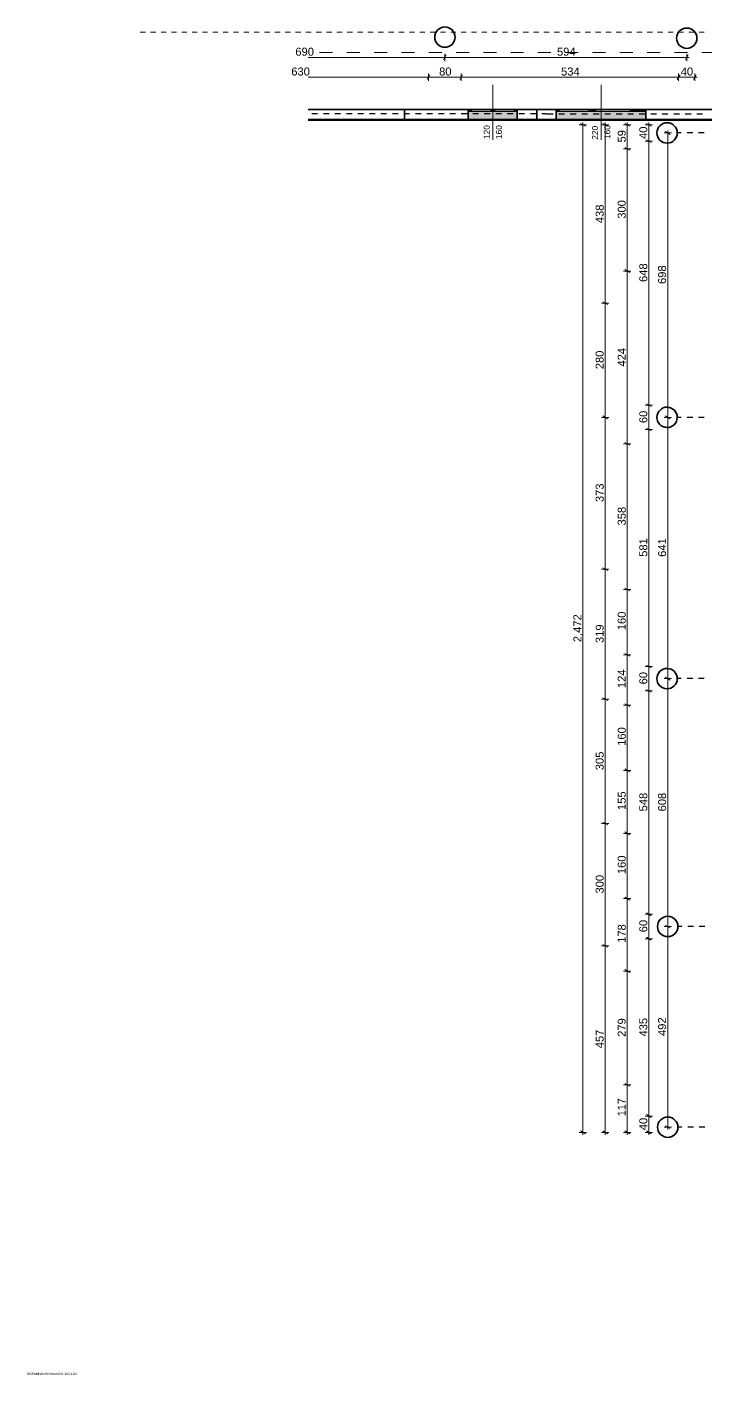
# Model space of a CAD drawing. Header units: centimetres. Extents: x -1402 to 3082, y -180 to 3169.
# Drawn here: x -1402 to 263, y -180 to 3129 of the extents above; entities that cross this region are included whole.
import ezdxf

# ---------------------------------------------------------------- set-up
doc = ezdxf.new("R2010")
doc.units = ezdxf.units.CM
for name, color, linetype in [('PDF_Dimensioning - General', 7, 'Continuous'), ('PDF_Drawing & Figure', 7, 'Continuous'), ('PDF_Structural - Bearing', 7, 'Continuous')]:
    doc.layers.add(name, color=color, linetype=linetype)
for name, color, linetype, true_color in [('PDF_Geometry', 7, 'Continuous', 0x999999), ('PDF_Marker - Section', 7, 'Continuous', 0x80c2ff), ('PDF_Structural - Shear', 7, 'Continuous', 0xdf0000), ('PDF_Text', 7, 'Continuous', 0xa80f02)]:
    doc.layers.add(name, color=color, linetype=linetype, true_color=true_color)
doc.styles.add('PDF Arial', font='arial.ttf')

msp = doc.modelspace()

# ---------------------------------------------------------------- linework, layer by layer
at = {"layer": 'PDF_Dimensioning - General', "lineweight": 13}
for points in [[(-712, 3054.3), (-376, 3054.3)], [(-372.6, 3060.3), (-379.5, 3048.3)], [(-376, 3045.3), (-376, 3063.3)], [(-376, 3054.3), (218.1, 3054.3)], [(214.6, 3048.3), (221.5, 3060.3)], [(218.1, 3045.3), (218.1, 3063.3)], [(218.1, 3054.3), (223.9, 3054.3)], [(-412.6, 3011.7), (-419.5, 2999.7)], [(-416.1, 2996.7), (-416.1, 3014.7)], [(-332.5, 3011.7), (-339.5, 2999.7)], [(-336, 2996.7), (-336, 3014.7)], [(201.5, 3011.7), (194.6, 2999.7)], [(198, 2996.7), (198, 3014.7)], [(234.6, 2999.7), (241.5, 3011.7)], [(238.1, 2996.7), (238.1, 3014.7)], [(-712, 3005.7), (-416.1, 3005.7)], [(-416.1, 3005.7), (-336, 3005.7)], [(-336, 3005.7), (198, 3005.7)], [(198, 3005.7), (238.1, 3005.7)], [(238.1, 3005.7), (243.9, 3005.7)], [(-27.9, 2888.7), (-45.9, 2888.7)], [(-30.9, 2885.3), (-42.9, 2892.2)], [(-36.9, 2888.7), (-36.9, 2894.6)], [(-36.9, 415.8), (-36.9, 2888.7)], [(26.9, 2888.7), (8.9, 2888.7)], [(23.9, 2885.3), (11.9, 2892.2)], [(17.9, 2888.7), (17.9, 2894.6)], [(17.9, 2450.8), (17.9, 2888.7)], [(81.1, 2888.7), (63.1, 2888.7)], [(78.1, 2885.3), (66.1, 2892.2)], [(72.1, 2888.7), (72.1, 2894.6)], [(72.1, 2829.9), (72.1, 2888.7)], [(134, 2888.7), (116, 2888.7)], [(131, 2885.3), (119, 2892.2)], [(125, 2888.7), (125, 2894.6)], [(125, 2848.7), (125, 2888.7)], [(134, 2848.7), (116, 2848.7)], [(119, 2852.2), (131, 2845.3)], [(125, 2200.7), (125, 2848.7)], [(180.3, 2868.7), (162.3, 2868.7)], [(177.3, 2865.3), (165.3, 2872.2)], [(171.3, 2868.7), (171.3, 2874.6)], [(171.3, 2170.7), (171.3, 2868.7)], [(81.1, 2829.9), (63.1, 2829.9)], [(66.1, 2833.4), (78.1, 2826.4)], [(72.1, 2529.7), (72.1, 2829.9)], [(81.1, 2529.7), (63.1, 2529.7)], [(66.1, 2533.2), (78.1, 2526.3)], [(72.1, 2105.8), (72.1, 2529.7)], [(26.9, 2450.8), (8.9, 2450.8)], [(11.9, 2454.3), (23.9, 2447.4)], [(17.9, 2170.7), (17.9, 2450.8)], [(134, 2200.7), (116, 2200.7)], [(119, 2204.2), (131, 2197.2)], [(125, 2140.7), (125, 2200.7)], [(26.9, 2170.7), (8.9, 2170.7)], [(11.9, 2174.2), (23.9, 2167.2)], [(17.9, 1798), (17.9, 2170.7)], [(180.3, 2170.7), (162.3, 2170.7)], [(165.3, 2174.2), (177.3, 2167.2)], [(171.3, 1529.4), (171.3, 2170.7)], [(134, 2140.7), (116, 2140.7)], [(119, 2144.1), (131, 2137.2)], [(125, 1559.4), (125, 2140.7)], [(81.1, 2105.8), (63.1, 2105.8)], [(66.1, 2109.3), (78.1, 2102.3)], [(72.1, 1748), (72.1, 2105.8)], [(26.9, 1798), (8.9, 1798)], [(11.9, 1801.5), (23.9, 1794.5)], [(17.9, 1478.8), (17.9, 1798)], [(81.1, 1748), (63.1, 1748)], [(66.1, 1751.5), (78.1, 1744.6)], [(72.1, 1588), (72.1, 1748)], [(66.1, 1591.4), (78.1, 1584.5)], [(81.1, 1588), (63.1, 1588)], [(72.1, 1464.3), (72.1, 1588)], [(134, 1559.4), (116, 1559.4)], [(119, 1562.8), (131, 1555.9)], [(125, 1499.4), (125, 1559.4)], [(180.3, 1529.4), (162.3, 1529.4)], [(165.3, 1532.8), (177.3, 1525.9)], [(171.3, 921.1), (171.3, 1529.4)], [(134, 1499.4), (116, 1499.4)], [(119, 1502.8), (131, 1495.9)], [(125, 951.1), (125, 1499.4)], [(26.9, 1478.8), (8.9, 1478.8)], [(11.9, 1482.3), (23.9, 1475.4)], [(17.9, 1173.7), (17.9, 1478.8)], [(81.1, 1464.3), (63.1, 1464.3)], [(66.1, 1467.8), (78.1, 1460.9)], [(72.1, 1304.3), (72.1, 1464.3)], [(81.1, 1304.3), (63.1, 1304.3)], [(66.1, 1307.7), (78.1, 1300.8)], [(72.1, 1149.5), (72.1, 1304.3)], [(26.9, 1173.7), (8.9, 1173.7)], [(11.9, 1177.2), (23.9, 1170.2)], [(17.9, 873.6), (17.9, 1173.7)], [(81.1, 1149.5), (63.1, 1149.5)], [(66.1, 1153), (78.1, 1146)], [(72.1, 989.4), (72.1, 1149.5)], [(66.1, 992.9), (78.1, 985.9)], [(81.1, 989.4), (63.1, 989.4)], [(72.1, 811.8), (72.1, 989.4)], [(134, 951.1), (116, 951.1)], [(119, 954.6), (131, 947.6)], [(125, 891.1), (125, 951.1)], [(119, 894.5), (131, 887.6)], [(180.3, 921.1), (162.3, 921.1)], [(165.3, 924.5), (177.3, 917.6)], [(171.3, 428.4), (171.3, 921.1)], [(26.9, 873.6), (8.9, 873.6)], [(11.9, 877), (23.9, 870.1)], [(17.9, 415.8), (17.9, 873.6)], [(134, 891.1), (116, 891.1)], [(125, 455.9), (125, 891.1)], [(81.1, 811.8), (63.1, 811.8)], [(66.1, 815.3), (78.1, 808.3)], [(72.1, 532.6), (72.1, 811.8)], [(81.1, 532.6), (63.1, 532.6)], [(66.1, 536.1), (78.1, 529.2)], [(72.1, 415.8), (72.1, 532.6)], [(134, 455.9), (116, 455.9)], [(119, 459.3), (131, 452.4)], [(125, 415.8), (125, 455.9)], [(165.3, 431.8), (177.3, 424.9)], [(-27.9, 415.8), (-45.9, 415.8)], [(-42.9, 419.3), (-30.9, 412.4)], [(-36.9, 410), (-36.9, 415.8)], [(26.9, 415.8), (8.9, 415.8)], [(11.9, 419.3), (23.9, 412.4)], [(17.9, 410), (17.9, 415.8)], [(81.1, 415.8), (63.1, 415.8)], [(66.1, 419.3), (78.1, 412.4)], [(72.1, 410), (72.1, 415.8)], [(134, 415.8), (116, 415.8)], [(119, 419.3), (131, 412.4)], [(125, 410), (125, 415.8)], [(180.3, 428.4), (162.3, 428.4)], [(171.3, 422.5), (171.3, 428.4)]]:
    msp.add_lwpolyline(points, dxfattribs=at)
at = {"layer": 'PDF_Drawing & Figure', "color": 104, "lineweight": 20, "true_color": 0x029e21}
msp.add_lwpolyline([(294.9, 2899.3), (-712, 2899.3)], dxfattribs=at)
at = {"layer": 'PDF_Geometry', "color": 251, "lineweight": 18, "true_color": 0x6a6a6a}
for points in [[(-1124, 3115.8), (-1111.3, 3115.8)], [(-1098.6, 3115.8), (-1085.8, 3115.8)], [(-1073.1, 3115.8), (-1060.4, 3115.8)], [(-1047.7, 3115.8), (-1035, 3115.8)], [(-1022.3, 3115.8), (-1009.6, 3115.8)], [(-996.9, 3115.8), (-984.2, 3115.8)], [(-971.5, 3115.8), (-958.8, 3115.8)], [(-946.1, 3115.8), (-933.4, 3115.8)], [(-920.7, 3115.8), (-908, 3115.8)], [(-895.3, 3115.8), (-882.5, 3115.8)], [(-869.8, 3115.8), (-857.1, 3115.8)], [(-844.4, 3115.8), (-831.7, 3115.8)], [(-819, 3115.8), (-806.3, 3115.8)], [(-793.6, 3115.8), (-780.9, 3115.8)], [(-768.2, 3115.8), (-755.5, 3115.8)], [(-742.8, 3115.8), (-730.1, 3115.8)], [(-717.4, 3115.8), (-704.7, 3115.8)], [(-692, 3115.8), (-679.3, 3115.8)], [(-666.5, 3115.8), (-653.8, 3115.8)], [(-641.1, 3115.8), (-628.4, 3115.8)], [(-615.7, 3115.8), (-603, 3115.8)], [(-590.3, 3115.8), (-577.6, 3115.8)], [(-564.9, 3115.8), (-552.2, 3115.8)], [(-539.5, 3115.8), (-526.8, 3115.8)], [(-514.1, 3115.8), (-501.4, 3115.8)], [(-488.7, 3115.8), (-476, 3115.8)], [(-463.2, 3115.8), (-450.5, 3115.8)], [(-437.8, 3115.8), (-425.1, 3115.8)], [(-412.4, 3115.8), (-399.7, 3115.8)], [(-387, 3115.8), (-374.3, 3115.8)], [(-361.6, 3115.8), (-348.9, 3115.8)], [(-336.2, 3115.8), (-323.5, 3115.8)], [(-310.8, 3115.8), (-298.1, 3115.8)], [(-285.4, 3115.8), (-272.7, 3115.8)], [(-260, 3115.8), (-247.2, 3115.8)], [(-234.5, 3115.8), (-221.8, 3115.8)], [(-209.1, 3115.8), (-196.4, 3115.8)], [(-183.7, 3115.8), (-171, 3115.8)], [(-158.3, 3115.8), (-145.6, 3115.8)], [(-132.9, 3115.8), (-120.2, 3115.8)], [(-107.5, 3115.8), (-94.8, 3115.8)], [(-82.1, 3115.8), (-69.4, 3115.8)], [(-56.7, 3115.8), (-43.9, 3115.8)], [(-31.2, 3115.8), (-18.5, 3115.8)], [(-5.8, 3115.8), (6.9, 3115.8)], [(19.6, 3115.8), (32.3, 3115.8)], [(45, 3115.8), (57.7, 3115.8)], [(70.4, 3115.8), (83.1, 3115.8)], [(95.8, 3115.8), (108.5, 3115.8)], [(121.2, 3115.8), (133.9, 3115.8)], [(146.6, 3115.8), (159.4, 3115.8)], [(172.1, 3115.8), (184.8, 3115.8)], [(197.5, 3115.8), (210.2, 3115.8)], [(222.9, 3115.8), (235.6, 3115.8)], [(248.3, 3115.8), (261, 3115.8)]]:
    msp.add_lwpolyline(points, dxfattribs=at)
at = {"layer": 'PDF_Geometry', "color": 7, "lineweight": 13}
msp.add_lwpolyline([(-712, 2926.5), (378.5, 2926.5)], dxfattribs=at)
at = {"layer": 'PDF_Marker - Section', "lineweight": 18}
for points in [[(-701.4, 3065.9), (-701.4, 3065.9)], [(-683.8, 3065.9), (-652, 3065.9)], [(-634.4, 3065.9), (-634.4, 3065.9)], [(-616.7, 3065.9), (-584.9, 3065.9)], [(-567.3, 3065.9), (-567.3, 3065.9)], [(-549.7, 3065.9), (-517.9, 3065.9)], [(-500.2, 3065.9), (-500.2, 3065.9)], [(-482.6, 3065.9), (-450.8, 3065.9)], [(-433.2, 3065.9), (-433.2, 3065.9)], [(-415.5, 3065.9), (-383.8, 3065.9)], [(-366.1, 3065.9), (-366.1, 3065.9)], [(-348.5, 3065.9), (-316.7, 3065.9)], [(-299.1, 3065.9), (-299.1, 3065.9)], [(-281.4, 3065.9), (-249.6, 3065.9)], [(-232, 3065.9), (-232, 3065.9)], [(-214.3, 3065.9), (-182.6, 3065.9)], [(-164.9, 3065.9), (-164.9, 3065.9)], [(-147.3, 3065.9), (-115.5, 3065.9)], [(-97.9, 3065.9), (-97.9, 3065.9)], [(-80.2, 3065.9), (-48.5, 3065.9)], [(-30.8, 3065.9), (-30.8, 3065.9)], [(-13.2, 3065.9), (18.6, 3065.9)], [(36.2, 3065.9), (36.2, 3065.9)], [(53.9, 3065.9), (85.7, 3065.9)], [(103.3, 3065.9), (103.3, 3065.9)], [(120.9, 3065.9), (152.7, 3065.9)], [(170.4, 3065.9), (170.4, 3065.9)], [(188, 3065.9), (219.8, 3065.9)], [(237.4, 3065.9), (237.4, 3065.9)], [(255.1, 3065.9), (286.8, 3065.9)]]:
    msp.add_lwpolyline(points, dxfattribs=at)
at = {"layer": 'PDF_Structural - Bearing', "lineweight": 13}
for points in [[(-258.5, 2851.5), (-258.5, 2986.5)], [(7.5, 2851.5), (7.5, 2986.5)]]:
    msp.add_lwpolyline(points, dxfattribs=at)
at = {"layer": 'PDF_Structural - Bearing', "lineweight": 35}
for points in [[(403.5, 2926.5), (-712, 2926.5)], [(-318.5, 2926.5), (-475.2, 2926.5)], [(-475.2, 2926.5), (-475.2, 2901.5)], [(-318.5, 2926.5), (-318.5, 2921.5)], [(-318.5, 2926.5), (-318.5, 2921.5)], [(-318.5, 2926.5), (-318.5, 2921.5)], [(-318.5, 2921.5), (-318.5, 2901.5)], [(-318.5, 2921.5), (-318.5, 2901.5)], [(-198.5, 2926.5), (-198.5, 2921.5)], [(-150, 2926.5), (-198.5, 2926.5)], [(-198.5, 2926.5), (-198.5, 2921.5)], [(-198.5, 2926.5), (-198.5, 2921.5)], [(-198.5, 2921.5), (-198.5, 2901.5)], [(-198.5, 2921.5), (-198.5, 2901.5)], [(-150, 2901.5), (-150, 2926.5)], [(-102.6, 2926.5), (-150, 2926.5)], [(-102.6, 2926.5), (-102.6, 2921.5)], [(-102.6, 2926.5), (-102.6, 2921.5)], [(-102.6, 2926.5), (-102.6, 2921.5)], [(-102.6, 2921.5), (-102.6, 2901.5)], [(-102.6, 2921.5), (-102.6, 2901.5)], [(117.5, 2926.5), (117.5, 2921.5)], [(238.1, 2926.5), (117.5, 2926.5)], [(117.5, 2926.5), (117.5, 2921.5)], [(117.5, 2926.5), (117.5, 2921.5)], [(117.5, 2921.5), (117.5, 2901.5)], [(117.5, 2921.5), (117.5, 2901.5)], [(-712, 2901.5), (403.5, 2901.5)], [(-475.2, 2901.5), (-318.5, 2901.5)], [(-198.5, 2901.5), (-150, 2901.5)], [(-150, 2901.5), (-102.6, 2901.5)], [(117.5, 2901.5), (238.1, 2901.5)]]:
    msp.add_lwpolyline(points, dxfattribs=at)
at = {"layer": 'PDF_Structural - Bearing', "color": 30, "lineweight": 18, "true_color": 0xff6600}
for points in [[(-198.5, 2926.5), (-318.5, 2926.5)], [(-263.5, 2926.5), (-311, 2926.5)], [(-311, 2921.5), (-263.5, 2921.5)], [(-206, 2926.5), (-253.5, 2926.5)], [(-253.5, 2921.5), (-206, 2921.5)], [(117.5, 2926.5), (-102.6, 2926.5)], [(-22.8, 2926.5), (-95.1, 2926.5)], [(-95.1, 2921.5), (-22.8, 2921.5)], [(79.2, 2926.5), (-5.3, 2926.5)], [(-5.3, 2921.5), (79.2, 2921.5)], [(110, 2926.5), (92.8, 2926.5)], [(92.8, 2921.5), (110, 2921.5)], [(-198.5, 2901.5), (-318.5, 2901.5)], [(117.5, 2901.5), (-102.6, 2901.5)]]:
    msp.add_lwpolyline(points, dxfattribs=at)
at = {"layer": 'PDF_Structural - Bearing', "color": 30, "lineweight": 20, "true_color": 0xff6600}
for points in [[(-311, 2926.5), (-318.5, 2926.5)], [(-318.5, 2921.5), (-311, 2921.5)], [(-311, 2921.5), (-311, 2926.5)], [(-258.5, 2926.5), (-263.5, 2926.5)], [(-263.5, 2926.5), (-263.5, 2921.5)], [(-263.5, 2921.5), (-258.5, 2921.5)], [(-253.5, 2926.5), (-258.5, 2926.5)], [(-258.5, 2921.5), (-253.5, 2921.5)], [(-253.5, 2921.5), (-253.5, 2926.5)], [(-198.5, 2926.5), (-206, 2926.5)], [(-206, 2926.5), (-206, 2921.5)], [(-206, 2921.5), (-198.5, 2921.5)], [(-95.1, 2926.5), (-102.6, 2926.5)], [(-102.6, 2921.5), (-95.1, 2921.5)], [(-95.1, 2921.5), (-95.1, 2926.5)], [(-14.1, 2926.5), (-22.8, 2926.5)], [(-22.8, 2926.5), (-22.8, 2921.5)], [(-22.8, 2921.5), (-14.1, 2921.5)], [(-5.3, 2926.5), (-14.1, 2926.5)], [(-14.1, 2921.5), (-5.3, 2921.5)], [(-5.3, 2921.5), (-5.3, 2926.5)], [(86, 2926.5), (79.2, 2926.5)], [(79.2, 2926.5), (79.2, 2921.5)], [(79.2, 2921.5), (86, 2921.5)], [(92.8, 2926.5), (86, 2926.5)], [(86, 2921.5), (92.8, 2921.5)], [(92.8, 2921.5), (92.8, 2926.5)], [(117.5, 2926.5), (110, 2926.5)], [(110, 2926.5), (110, 2921.5)], [(110, 2921.5), (117.5, 2921.5)]]:
    msp.add_lwpolyline(points, dxfattribs=at)
at = {"layer": 'PDF_Structural - Bearing', "color": 7, "true_color": 0xffffff, "transparency": 33554559}
for points in [[(-318.5, 2926.5), (-198.5, 2926.5), (-318.5, 2901.5), (-198.5, 2901.5)], [(-318.5, 2921.5), (-311, 2921.5), (-318.5, 2926.5), (-311, 2926.5)], [(-263.5, 2926.5), (-311, 2926.5), (-263.5, 2921.5), (-311, 2921.5)], [(-258.5, 2926.5), (-263.5, 2926.5), (-258.5, 2921.5), (-263.5, 2921.5)], [(-258.5, 2921.5), (-253.5, 2921.5), (-258.5, 2926.5), (-253.5, 2926.5)], [(-206, 2926.5), (-253.5, 2926.5), (-206, 2921.5), (-253.5, 2921.5)], [(-198.5, 2926.5), (-206, 2926.5), (-198.5, 2921.5), (-206, 2921.5)], [(-102.6, 2926.5), (117.5, 2926.5), (-102.6, 2901.5), (117.5, 2901.5)], [(-102.6, 2921.5), (-95.1, 2921.5), (-102.6, 2926.5), (-95.1, 2926.5)], [(-22.8, 2926.5), (-95.1, 2926.5), (-22.8, 2921.5), (-95.1, 2921.5)], [(-14.1, 2926.5), (-22.8, 2926.5), (-14.1, 2921.5), (-22.8, 2921.5)], [(-14.1, 2921.5), (-5.3, 2921.5), (-14.1, 2926.5), (-5.3, 2926.5)], [(79.2, 2926.5), (-5.3, 2926.5), (79.2, 2921.5), (-5.3, 2921.5)], [(86, 2926.5), (79.2, 2926.5), (86, 2921.5), (79.2, 2921.5)], [(86, 2921.5), (92.8, 2921.5), (86, 2926.5), (92.8, 2926.5)], [(110, 2926.5), (92.8, 2926.5), (110, 2921.5), (92.8, 2921.5)], [(117.5, 2926.5), (110, 2926.5), (117.5, 2921.5), (110, 2921.5)]]:
    msp.add_solid(points, dxfattribs=at)
at = {"layer": 'PDF_Structural - Shear', "lineweight": 25}
for points in [[(-688.5, 2916), (-702.6, 2916)], [(-660.3, 2916), (-674.4, 2916)], [(-632, 2916), (-646.1, 2916)], [(-603.8, 2916), (-617.9, 2916)], [(-575.6, 2916), (-589.7, 2916)], [(-547.3, 2916), (-561.4, 2916)], [(-519.1, 2916), (-533.2, 2916)], [(-490.8, 2916), (-505, 2916)], [(-462.6, 2916), (-476.7, 2916)], [(-434.4, 2916), (-448.5, 2916)], [(-406.1, 2916), (-420.3, 2916)], [(-377.9, 2916), (-392, 2916)], [(-349.7, 2916), (-363.8, 2916)], [(-321.4, 2916), (-335.6, 2916)], [(-293.2, 2916), (-307.3, 2916)], [(-265, 2916), (-279.1, 2916)], [(-236.7, 2916), (-250.8, 2916)], [(-208.5, 2916), (-222.6, 2916)], [(-180.3, 2916), (-194.4, 2916)], [(-152, 2916), (-166.1, 2916)], [(-127.9, 2916), (-137.9, 2916)], [(-127.9, 2916), (-110.3, 2916)], [(-127.9, 2916), (-127.9, 2916)], [(-127.9, 2916), (-127.9, 2916)], [(-96.2, 2916), (-82.1, 2916)], [(-68, 2916), (-53.8, 2916)], [(-39.7, 2916), (-25.6, 2916)], [(-11.5, 2916), (2.6, 2916)], [(16.8, 2916), (30.9, 2916)], [(45, 2916), (59.1, 2916)], [(73.2, 2916), (87.3, 2916)], [(101.5, 2916), (115.6, 2916)], [(129.7, 2916), (143.8, 2916)], [(157.9, 2916), (172, 2916)], [(186.2, 2916), (200.3, 2916)], [(214.4, 2916), (228.5, 2916)], [(242.6, 2916), (256.8, 2916)], [(204.7, 2868.7), (194.7, 2868.7)], [(232.9, 2868.7), (218.8, 2868.7)], [(261.2, 2868.7), (247, 2868.7)], [(204.7, 2170.7), (194.7, 2170.7)], [(232.9, 2170.7), (218.8, 2170.7)], [(261.2, 2170.7), (247, 2170.7)], [(204.7, 1529.4), (194.7, 1529.4)], [(232.9, 1529.4), (218.8, 1529.4)], [(261.2, 1529.4), (247, 1529.4)], [(206.3, 921.1), (196.3, 921.1)], [(234.5, 921.1), (220.4, 921.1)], [(262.7, 921.1), (248.6, 921.1)], [(206.3, 428.4), (196.3, 428.4)], [(234.5, 428.4), (220.4, 428.4)], [(262.7, 428.4), (248.6, 428.4)]]:
    msp.add_lwpolyline(points, dxfattribs=at)
at = {"layer": 'PDF_Structural - Shear', "color": 7, "lineweight": 35}
for centre in [(-376, 3103.9), (218.1, 3101.3), (169.7, 2868.7), (171.3, 921.1), (171.3, 428.4)]:
    msp.add_circle(centre, 25, dxfattribs=at)
for centre, major_axis, ratio in [((169.7, 2170.7), (-25, 0.5), 0.999903), ((169.7, 1529.4), (-25, 0.4), 0.999901)]:
    msp.add_ellipse(centre, major_axis=major_axis, ratio=ratio, dxfattribs=at)

# ---------------------------------------------------------------- texts
at = {"layer": 'PDF_Dimensioning - General', "char_height": 19.643, "attachment_point": 7, "style": 'PDF Arial'}
for s, insert in [('\\W0.997702;690', (-743.2, 3058)), ('\\W0.997323;594', (-100.6, 3058)), ('\\W0.997702;630', (-753.2, 3009.4)), ('\\W0.999178;80', (-390.1, 3009.4)), ('\\W0.997323;534', (-90.6, 3009.4)), ('\\W0.999351;40', (203.2, 3009.4))]:
    msp.add_mtext(s, dxfattribs=dict(at, insert=insert))
at = {"layer": 'PDF_Dimensioning - General', "char_height": 19.643, "attachment_point": 7, "rotation": 90, "style": 'PDF Arial'}
for s, insert in [('\\W0.999351;40', (121.4, 2853.9)), ('\\W0.998004;438', (14.2, 2647.3)), ('\\W0.997463;648', (121.4, 2503)), ('\\W0.997463;698', (167.6, 2498)), ('\\W0.997829;280', (14.2, 2288.8)), ('\\W0.998547;60', (121.4, 2156.5)), ('\\W0.997822;373', (14.2, 1962.7)), ('\\W0.997267;581', (121.4, 1828.4)), ('\\W0.997006;641', (167.6, 1828.3)), ('\\W0.998187;2,472', (-37, 1618.9)), ('\\W0.998154;319', (14.2, 1616.8)), ('\\W0.998547;60', (121.4, 1515.2)), ('\\W0.998519;305', (14.2, 1304.6)), ('\\W0.997702;548', (121.4, 1203.6)), ('\\W0.997463;608', (167.6, 1203.5)), ('\\W0.998396;300', (14.2, 1002)), ('\\W0.998547;60', (121.4, 906.9)), ('\\W0.998363;435', (121.4, 651)), ('\\W0.998163;492', (167.6, 652.3)), ('\\W0.998122;457', (14.2, 622.2)), ('\\W0.999351;40', (121.4, 421))]:
    msp.add_mtext(s, dxfattribs=dict(at, insert=insert))
at = {"layer": 'PDF_Dimensioning - General', "color": 161, "true_color": 0x40a5ff, "char_height": 19.643, "attachment_point": 7, "rotation": 90, "style": 'PDF Arial'}
for s, insert in [('\\W0.998548;59', (68.4, 2845.3)), ('\\W0.998396;300', (68.4, 2658.2)), ('\\W0.997633;424', (68.1, 2295.3)), ('\\W0.998154;358', (68.4, 1905.3)), ('\\W0.998111;160', (68.4, 1648.2)), ('\\W0.997464;124', (68.1, 1506.3)), ('\\W0.998111;160', (68.4, 1364.5)), ('\\W0.998241;155', (68.4, 1207)), ('\\W0.998111;160', (68.4, 1049.6)), ('\\W0.997860;178', (68.4, 880.8)), ('\\W0.997591;279', (68.4, 650.2)), ('\\W0.965647;117', (68.1, 455.4))]:
    msp.add_mtext(s, dxfattribs=dict(at, insert=insert))
at = {"layer": 'PDF_Structural - Bearing', "char_height": 14.733, "attachment_point": 7, "rotation": 89.9, "style": 'PDF Arial'}
for s, insert in [('\\W0.998111;120', (-265.7, 2853.7)), ('\\W0.998111;160', (-235.7, 2853.7)), ('\\W0.997829;220', (0.2, 2852.1)), ('\\W0.998111;160', (30.3, 2853.7))]:
    msp.add_mtext(s, dxfattribs=dict(at, insert=insert))
at = {"layer": 'PDF_Text', "color": 7, "true_color": 0xffffff, "char_height": 6.064, "attachment_point": 7, "style": 'PDF Arial'}
for s, insert in [('\\W0.994740;GSPublisherVersion', (-1402.9, -179.9)), ('\\W0.994965;0.0.100.100', (-1325, -179.9))]:
    msp.add_mtext(s, dxfattribs=dict(at, insert=insert))

doc.saveas('drawing.dxf')
